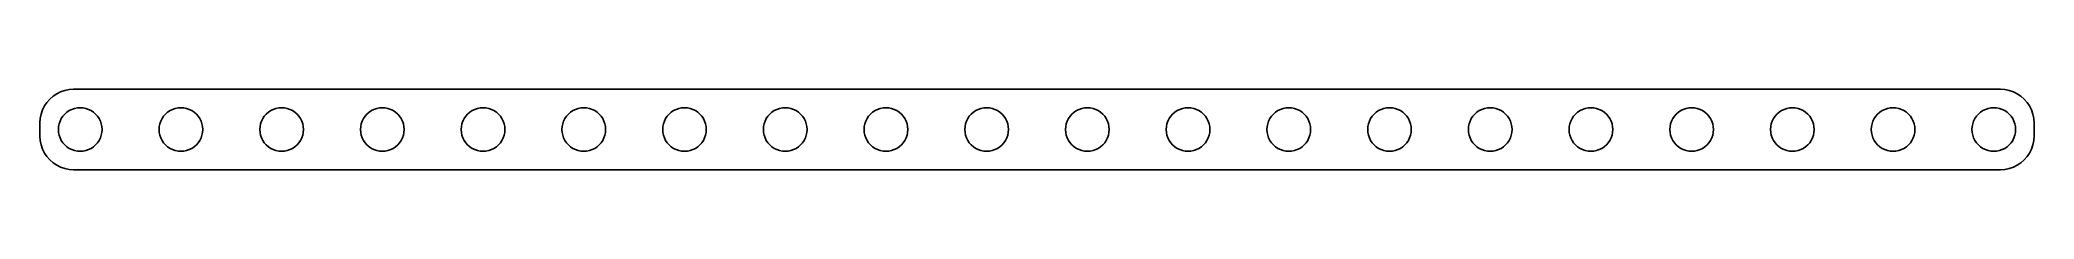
# Model space of a CAD drawing. Header units: metres. Extents: x -149 to 149, y -6 to 6.
import ezdxf

# ---------------------------------------------------------------- set-up
doc = ezdxf.new("R2010")
doc.units = ezdxf.units.M

msp = doc.modelspace()

# ---------------------------------------------------------------- linework, layer by layer
for p, q in [((-144.158, 5.96222), (-144.799, 5.83463)), ((-143.505, 6.00499), (-144.158, 5.96222)), ((143.505, 6.00499), (-143.505, 6.00499)), ((144.158, 5.96222), (143.505, 6.00499)), ((144.799, 5.83463), (144.158, 5.96222)), ((-147.835, 3.50499), (-148.124, 2.91841)), ((-147.472, 4.0488), (-147.835, 3.50499)), ((-147.041, 4.54053), (-147.472, 4.0488)), ((-146.549, 4.97176), (-147.041, 4.54053)), ((-146.005, 5.33511), (-146.549, 4.97176)), ((-145.418, 5.62439), (-146.005, 5.33511)), ((-144.799, 5.83463), (-145.418, 5.62439)), ((-144.125, 2.81458), (-143.744, 3.00259)), ((-143.744, 3.00259), (-143.341, 3.13925)), ((-143.341, 3.13925), (-142.924, 3.22218)), ((-142.924, 3.22218), (-142.5, 3.25)), ((-142.5, 3.25), (-142.076, 3.22218)), ((-142.076, 3.22218), (-141.659, 3.13925)), ((-141.659, 3.13925), (-141.256, 3.00259)), ((-141.256, 3.00259), (-140.875, 2.81458)), ((-129.125, 2.81458), (-128.744, 3.00259)), ((-128.744, 3.00259), (-128.341, 3.13925)), ((-128.341, 3.13925), (-127.924, 3.22218)), ((-127.924, 3.22218), (-127.5, 3.25)), ((-127.5, 3.25), (-127.076, 3.22218)), ((-127.076, 3.22218), (-126.659, 3.13925)), ((-126.659, 3.13925), (-126.256, 3.00259)), ((-126.256, 3.00259), (-125.875, 2.81458)), ((-114.125, 2.81458), (-113.744, 3.00259)), ((-113.744, 3.00259), (-113.341, 3.13925)), ((-113.341, 3.13925), (-112.924, 3.22218)), ((-112.924, 3.22218), (-112.5, 3.25)), ((-112.5, 3.25), (-112.076, 3.22218)), ((-112.076, 3.22218), (-111.659, 3.13925)), ((-111.659, 3.13925), (-111.256, 3.00259)), ((-111.256, 3.00259), (-110.875, 2.81458)), ((-99.125, 2.81458), (-98.7437, 3.00259)), ((-98.7437, 3.00259), (-98.3412, 3.13925)), ((-98.3412, 3.13925), (-97.9242, 3.22218)), ((-97.9242, 3.22218), (-97.5, 3.25)), ((-97.5, 3.25), (-97.0758, 3.22218)), ((-97.0758, 3.22218), (-96.6588, 3.13925)), ((-96.6588, 3.13925), (-96.2563, 3.00259)), ((-96.2563, 3.00259), (-95.875, 2.81458)), ((-84.125, 2.81458), (-83.7437, 3.00259)), ((-83.7437, 3.00259), (-83.3412, 3.13925)), ((-83.3412, 3.13925), (-82.9242, 3.22218)), ((-82.9242, 3.22218), (-82.5, 3.25)), ((-82.5, 3.25), (-82.0758, 3.22218)), ((-82.0758, 3.22218), (-81.6588, 3.13925)), ((-81.6588, 3.13925), (-81.2563, 3.00259)), ((-81.2563, 3.00259), (-80.875, 2.81458)), ((-69.125, 2.81458), (-68.7437, 3.00259)), ((-68.7437, 3.00259), (-68.3412, 3.13925)), ((-68.3412, 3.13925), (-67.9242, 3.22218)), ((-67.9242, 3.22218), (-67.5, 3.25)), ((-67.5, 3.25), (-67.0758, 3.22218)), ((-67.0758, 3.22218), (-66.6588, 3.13925)), ((-66.6588, 3.13925), (-66.2563, 3.00259)), ((-66.2563, 3.00259), (-65.875, 2.81458)), ((-54.125, 2.81458), (-53.7437, 3.00259)), ((-53.7437, 3.00259), (-53.3412, 3.13925)), ((-53.3412, 3.13925), (-52.9242, 3.22218)), ((-52.9242, 3.22218), (-52.5, 3.25)), ((-52.5, 3.25), (-52.0758, 3.22218)), ((-52.0758, 3.22218), (-51.6588, 3.13925)), ((-51.6588, 3.13925), (-51.2563, 3.00259)), ((-51.2563, 3.00259), (-50.875, 2.81458)), ((-39.125, 2.81458), (-38.7437, 3.00259)), ((-38.7437, 3.00259), (-38.3412, 3.13925)), ((-38.3412, 3.13925), (-37.9242, 3.22218)), ((-37.9242, 3.22218), (-37.5, 3.25)), ((-37.5, 3.25), (-37.0758, 3.22218)), ((-37.0758, 3.22218), (-36.6588, 3.13925)), ((-36.6588, 3.13925), (-36.2563, 3.00259)), ((-36.2563, 3.00259), (-35.875, 2.81458)), ((-24.125, 2.81458), (-23.7437, 3.00259)), ((-23.7437, 3.00259), (-23.3412, 3.13925)), ((-23.3412, 3.13925), (-22.9242, 3.22218)), ((-22.9242, 3.22218), (-22.5, 3.25)), ((-22.5, 3.25), (-22.0758, 3.22218)), ((-22.0758, 3.22218), (-21.6588, 3.13925)), ((-21.6588, 3.13925), (-21.2563, 3.00259)), ((-21.2563, 3.00259), (-20.875, 2.81458)), ((-9.125, 2.81458), (-8.74371, 3.00259)), ((-8.74371, 3.00259), (-8.34116, 3.13925)), ((-8.34116, 3.13925), (-7.92421, 3.22218)), ((-7.92421, 3.22218), (-7.5, 3.25)), ((-7.5, 3.25), (-7.07578, 3.22218)), ((-7.07578, 3.22218), (-6.65883, 3.13925)), ((-6.65883, 3.13925), (-6.25627, 3.00259)), ((-6.25627, 3.00259), (-5.875, 2.81458)), ((5.875, 2.81458), (6.25627, 3.00259)), ((6.25627, 3.00259), (6.65883, 3.13925)), ((6.65883, 3.13925), (7.07578, 3.22218)), ((7.07578, 3.22218), (7.5, 3.25)), ((7.5, 3.25), (7.92421, 3.22218)), ((7.92421, 3.22218), (8.34116, 3.13925)), ((8.34116, 3.13925), (8.74371, 3.00259)), ((8.74371, 3.00259), (9.125, 2.81458)), ((20.875, 2.81458), (21.2563, 3.00259)), ((21.2563, 3.00259), (21.6588, 3.13925)), ((21.6588, 3.13925), (22.0758, 3.22218)), ((22.0758, 3.22218), (22.5, 3.25)), ((22.5, 3.25), (22.9242, 3.22218)), ((22.9242, 3.22218), (23.3412, 3.13925)), ((23.3412, 3.13925), (23.7437, 3.00259)), ((23.7437, 3.00259), (24.125, 2.81458)), ((35.875, 2.81458), (36.2563, 3.00259)), ((36.2563, 3.00259), (36.6588, 3.13925)), ((36.6588, 3.13925), (37.0758, 3.22218)), ((37.0758, 3.22218), (37.5, 3.25)), ((37.5, 3.25), (37.9242, 3.22218)), ((37.9242, 3.22218), (38.3412, 3.13925)), ((38.3412, 3.13925), (38.7437, 3.00259)), ((38.7437, 3.00259), (39.125, 2.81458)), ((50.875, 2.81458), (51.2563, 3.00259)), ((51.2563, 3.00259), (51.6588, 3.13925)), ((51.6588, 3.13925), (52.0758, 3.22218)), ((52.0758, 3.22218), (52.5, 3.25)), ((52.5, 3.25), (52.9242, 3.22218)), ((52.9242, 3.22218), (53.3412, 3.13925)), ((53.3412, 3.13925), (53.7437, 3.00259)), ((53.7437, 3.00259), (54.125, 2.81458)), ((65.875, 2.81458), (66.2563, 3.00259)), ((66.2563, 3.00259), (66.6588, 3.13925)), ((66.6588, 3.13925), (67.0758, 3.22218)), ((67.0758, 3.22218), (67.5, 3.25)), ((67.5, 3.25), (67.9242, 3.22218)), ((67.9242, 3.22218), (68.3412, 3.13925)), ((68.3412, 3.13925), (68.7437, 3.00259)), ((68.7437, 3.00259), (69.125, 2.81458)), ((80.875, 2.81458), (81.2563, 3.00259)), ((81.2563, 3.00259), (81.6588, 3.13925)), ((81.6588, 3.13925), (82.0758, 3.22218)), ((82.0758, 3.22218), (82.5, 3.25)), ((82.5, 3.25), (82.9242, 3.22218)), ((82.9242, 3.22218), (83.3412, 3.13925)), ((83.3412, 3.13925), (83.7437, 3.00259)), ((83.7437, 3.00259), (84.125, 2.81458)), ((95.875, 2.81458), (96.2563, 3.00259)), ((96.2563, 3.00259), (96.6588, 3.13925)), ((96.6588, 3.13925), (97.0758, 3.22218)), ((97.0758, 3.22218), (97.5, 3.25)), ((97.5, 3.25), (97.9242, 3.22218)), ((97.9242, 3.22218), (98.3412, 3.13925)), ((98.3412, 3.13925), (98.7437, 3.00259)), ((98.7437, 3.00259), (99.125, 2.81458)), ((110.875, 2.81458), (111.256, 3.00259)), ((111.256, 3.00259), (111.659, 3.13925)), ((111.659, 3.13925), (112.076, 3.22218)), ((112.076, 3.22218), (112.5, 3.25)), ((112.5, 3.25), (112.924, 3.22218)), ((112.924, 3.22218), (113.341, 3.13925)), ((113.341, 3.13925), (113.744, 3.00259)), ((113.744, 3.00259), (114.125, 2.81458)), ((125.875, 2.81458), (126.256, 3.00259)), ((126.256, 3.00259), (126.659, 3.13925)), ((126.659, 3.13925), (127.076, 3.22218)), ((127.076, 3.22218), (127.5, 3.25)), ((127.5, 3.25), (127.924, 3.22218)), ((127.924, 3.22218), (128.341, 3.13925)), ((128.341, 3.13925), (128.744, 3.00259)), ((128.744, 3.00259), (129.125, 2.81458)), ((140.875, 2.81458), (141.256, 3.00259)), ((141.256, 3.00259), (141.659, 3.13925)), ((141.659, 3.13925), (142.076, 3.22218)), ((142.076, 3.22218), (142.5, 3.25)), ((142.5, 3.25), (142.924, 3.22218)), ((142.924, 3.22218), (143.341, 3.13925)), ((143.341, 3.13925), (143.744, 3.00259)), ((143.744, 3.00259), (144.125, 2.81458)), ((145.418, 5.62439), (144.799, 5.83463)), ((146.005, 5.33511), (145.418, 5.62439)), ((146.549, 4.97176), (146.005, 5.33511)), ((147.041, 4.54053), (146.549, 4.97176)), ((147.472, 4.0488), (147.041, 4.54053)), ((147.835, 3.50499), (147.472, 4.0488)), ((148.124, 2.91841), (147.835, 3.50499)), ((-148.462, 1.65762), (-148.505, 1.00499)), ((-148.505, 1.00499), (-148.505, -1.00499)), ((-148.335, 2.29909), (-148.462, 1.65762)), ((-148.124, 2.91841), (-148.335, 2.29909)), ((-145.75, 0), (-145.722, 0.42421)), ((-145.722, -0.42421), (-145.75, 0)), ((-145.722, 0.42421), (-145.639, 0.841156)), ((-145.639, 0.841156), (-145.503, 1.24371)), ((-145.503, 1.24371), (-145.315, 1.625)), ((-145.315, 1.625), (-145.078, 1.97847)), ((-145.078, 1.97847), (-144.798, 2.2981)), ((-144.798, 2.2981), (-144.478, 2.57838)), ((-144.478, 2.57838), (-144.125, 2.81458)), ((-140.875, 2.81458), (-140.522, 2.57838)), ((-140.522, 2.57838), (-140.202, 2.2981)), ((-140.202, 2.2981), (-139.922, 1.97847)), ((-139.922, 1.97847), (-139.685, 1.625)), ((-139.685, 1.625), (-139.497, 1.24371)), ((-139.497, 1.24371), (-139.361, 0.841156)), ((-139.361, 0.841156), (-139.278, 0.42421)), ((-139.278, 0.42421), (-139.25, 0)), ((-139.25, 0), (-139.278, -0.42421)), ((-130.75, 0), (-130.722, 0.42421)), ((-130.722, -0.42421), (-130.75, 0)), ((-130.722, 0.42421), (-130.639, 0.841156)), ((-130.639, 0.841156), (-130.503, 1.24371)), ((-130.503, 1.24371), (-130.315, 1.625)), ((-130.315, 1.625), (-130.078, 1.97847)), ((-130.078, 1.97847), (-129.798, 2.2981)), ((-129.798, 2.2981), (-129.478, 2.57838)), ((-129.478, 2.57838), (-129.125, 2.81458)), ((-125.875, 2.81458), (-125.522, 2.57838)), ((-125.522, 2.57838), (-125.202, 2.2981)), ((-125.202, 2.2981), (-124.922, 1.97847)), ((-124.922, 1.97847), (-124.685, 1.625)), ((-124.685, 1.625), (-124.497, 1.24371)), ((-124.497, 1.24371), (-124.361, 0.841156)), ((-124.361, 0.841156), (-124.278, 0.42421)), ((-124.278, 0.42421), (-124.25, 0)), ((-124.25, 0), (-124.278, -0.42421)), ((-115.75, 0), (-115.722, 0.42421)), ((-115.722, -0.42421), (-115.75, 0)), ((-115.722, 0.42421), (-115.639, 0.841156)), ((-115.639, 0.841156), (-115.503, 1.24371)), ((-115.503, 1.24371), (-115.315, 1.625)), ((-115.315, 1.625), (-115.078, 1.97847)), ((-115.078, 1.97847), (-114.798, 2.2981)), ((-114.798, 2.2981), (-114.478, 2.57838)), ((-114.478, 2.57838), (-114.125, 2.81458)), ((-110.875, 2.81458), (-110.522, 2.57838)), ((-110.522, 2.57838), (-110.202, 2.2981)), ((-110.202, 2.2981), (-109.922, 1.97847)), ((-109.922, 1.97847), (-109.685, 1.625)), ((-109.685, 1.625), (-109.497, 1.24371)), ((-109.497, 1.24371), (-109.361, 0.841156)), ((-109.361, 0.841156), (-109.278, 0.42421)), ((-109.278, 0.42421), (-109.25, 0)), ((-109.25, 0), (-109.278, -0.42421)), ((-100.75, 0), (-100.722, 0.42421)), ((-100.722, -0.42421), (-100.75, 0)), ((-100.722, 0.42421), (-100.639, 0.841156)), ((-100.639, 0.841156), (-100.503, 1.24371)), ((-100.503, 1.24371), (-100.315, 1.625)), ((-100.315, 1.625), (-100.078, 1.97847)), ((-100.078, 1.97847), (-99.7981, 2.2981)), ((-99.7981, 2.2981), (-99.4785, 2.57838)), ((-99.4785, 2.57838), (-99.125, 2.81458)), ((-95.875, 2.81458), (-95.5215, 2.57838)), ((-95.5215, 2.57838), (-95.2019, 2.2981)), ((-95.2019, 2.2981), (-94.9216, 1.97847)), ((-94.9216, 1.97847), (-94.6854, 1.625)), ((-94.6854, 1.625), (-94.4974, 1.24371)), ((-94.4974, 1.24371), (-94.3607, 0.841156)), ((-94.3607, 0.841156), (-94.2778, 0.42421)), ((-94.2778, 0.42421), (-94.25, 0)), ((-94.25, 0), (-94.2778, -0.42421)), ((-85.75, 0), (-85.7222, 0.42421)), ((-85.7222, -0.42421), (-85.75, 0)), ((-85.7222, 0.42421), (-85.6393, 0.841156)), ((-85.6393, 0.841156), (-85.5026, 1.24371)), ((-85.5026, 1.24371), (-85.3146, 1.625)), ((-85.3146, 1.625), (-85.0784, 1.97847)), ((-85.0784, 1.97847), (-84.7981, 2.2981)), ((-84.7981, 2.2981), (-84.4785, 2.57838)), ((-84.4785, 2.57838), (-84.125, 2.81458)), ((-80.875, 2.81458), (-80.5215, 2.57838)), ((-80.5215, 2.57838), (-80.2019, 2.2981)), ((-80.2019, 2.2981), (-79.9216, 1.97847)), ((-79.9216, 1.97847), (-79.6854, 1.625)), ((-79.6854, 1.625), (-79.4974, 1.24371)), ((-79.4974, 1.24371), (-79.3607, 0.841156)), ((-79.3607, 0.841156), (-79.2778, 0.42421)), ((-79.2778, 0.42421), (-79.25, 0)), ((-79.25, 0), (-79.2778, -0.42421)), ((-70.75, 0), (-70.7222, 0.42421)), ((-70.7222, -0.42421), (-70.75, 0)), ((-70.7222, 0.42421), (-70.6393, 0.841156)), ((-70.6393, 0.841156), (-70.5026, 1.24371)), ((-70.5026, 1.24371), (-70.3146, 1.625)), ((-70.3146, 1.625), (-70.0784, 1.97847)), ((-70.0784, 1.97847), (-69.7981, 2.2981)), ((-69.7981, 2.2981), (-69.4785, 2.57838)), ((-69.4785, 2.57838), (-69.125, 2.81458)), ((-65.875, 2.81458), (-65.5215, 2.57838)), ((-65.5215, 2.57838), (-65.2019, 2.2981)), ((-65.2019, 2.2981), (-64.9216, 1.97847)), ((-64.9216, 1.97847), (-64.6854, 1.625)), ((-64.6854, 1.625), (-64.4974, 1.24371)), ((-64.4974, 1.24371), (-64.3607, 0.841156)), ((-64.3607, 0.841156), (-64.2778, 0.42421)), ((-64.2778, 0.42421), (-64.25, 0)), ((-64.25, 0), (-64.2778, -0.42421)), ((-55.75, 0), (-55.7222, 0.42421)), ((-55.7222, -0.42421), (-55.75, 0)), ((-55.7222, 0.42421), (-55.6393, 0.841156)), ((-55.6393, 0.841156), (-55.5026, 1.24371)), ((-55.5026, 1.24371), (-55.3146, 1.625)), ((-55.3146, 1.625), (-55.0784, 1.97847)), ((-55.0784, 1.97847), (-54.7981, 2.2981)), ((-54.7981, 2.2981), (-54.4785, 2.57838)), ((-54.4785, 2.57838), (-54.125, 2.81458)), ((-50.875, 2.81458), (-50.5215, 2.57838)), ((-50.5215, 2.57838), (-50.2019, 2.2981)), ((-50.2019, 2.2981), (-49.9216, 1.97847)), ((-49.9216, 1.97847), (-49.6854, 1.625)), ((-49.6854, 1.625), (-49.4974, 1.24371)), ((-49.4974, 1.24371), (-49.3607, 0.841156)), ((-49.3607, 0.841156), (-49.2778, 0.42421)), ((-49.2778, 0.42421), (-49.25, 0)), ((-49.25, 0), (-49.2778, -0.42421)), ((-40.75, 0), (-40.7222, 0.42421)), ((-40.7222, -0.42421), (-40.75, 0)), ((-40.7222, 0.42421), (-40.6393, 0.841156)), ((-40.6393, 0.841156), (-40.5026, 1.24371)), ((-40.5026, 1.24371), (-40.3146, 1.625)), ((-40.3146, 1.625), (-40.0784, 1.97847)), ((-40.0784, 1.97847), (-39.7981, 2.2981)), ((-39.7981, 2.2981), (-39.4785, 2.57838)), ((-39.4785, 2.57838), (-39.125, 2.81458)), ((-35.875, 2.81458), (-35.5215, 2.57838)), ((-35.5215, 2.57838), (-35.2019, 2.2981)), ((-35.2019, 2.2981), (-34.9216, 1.97847)), ((-34.9216, 1.97847), (-34.6854, 1.625)), ((-34.6854, 1.625), (-34.4974, 1.24371)), ((-34.4974, 1.24371), (-34.3607, 0.841156)), ((-34.3607, 0.841156), (-34.2778, 0.42421)), ((-34.2778, 0.42421), (-34.25, 0)), ((-34.25, 0), (-34.2778, -0.42421)), ((-25.75, 0), (-25.7222, 0.42421)), ((-25.7222, -0.42421), (-25.75, 0)), ((-25.7222, 0.42421), (-25.6393, 0.841156)), ((-25.6393, 0.841156), (-25.5026, 1.24371)), ((-25.5026, 1.24371), (-25.3146, 1.625)), ((-25.3146, 1.625), (-25.0784, 1.97847)), ((-25.0784, 1.97847), (-24.7981, 2.2981)), ((-24.7981, 2.2981), (-24.4785, 2.57838)), ((-24.4785, 2.57838), (-24.125, 2.81458)), ((-20.875, 2.81458), (-20.5215, 2.57838)), ((-20.5215, 2.57838), (-20.2019, 2.2981)), ((-20.2019, 2.2981), (-19.9216, 1.97847)), ((-19.9216, 1.97847), (-19.6854, 1.625)), ((-19.6854, 1.625), (-19.4974, 1.24371)), ((-19.4974, 1.24371), (-19.3607, 0.841156)), ((-19.3607, 0.841156), (-19.2778, 0.42421)), ((-19.2778, 0.42421), (-19.25, 0)), ((-19.25, 0), (-19.2778, -0.42421)), ((-10.75, 0), (-10.7222, 0.42421)), ((-10.7222, -0.42421), (-10.75, 0)), ((-10.7222, 0.42421), (-10.6393, 0.841156)), ((-10.6393, 0.841156), (-10.5026, 1.24371)), ((-10.5026, 1.24371), (-10.3146, 1.625)), ((-10.3146, 1.625), (-10.0784, 1.97847)), ((-10.0784, 1.97847), (-9.7981, 2.2981)), ((-9.7981, 2.2981), (-9.47847, 2.57838)), ((-9.47847, 2.57838), (-9.125, 2.81458)), ((-5.875, 2.81458), (-5.52151, 2.57838)), ((-5.52151, 2.57838), (-5.20189, 2.2981)), ((-5.20189, 2.2981), (-4.9216, 1.97847)), ((-4.9216, 1.97847), (-4.68541, 1.625)), ((-4.68541, 1.625), (-4.49739, 1.24371)), ((-4.49739, 1.24371), (-4.36073, 0.841156)), ((-4.36073, 0.841156), (-4.2778, 0.42421)), ((-4.2778, 0.42421), (-4.25, 0)), ((-4.25, 0), (-4.2778, -0.42421)), ((4.25, 0), (4.2778, 0.42421)), ((4.2778, -0.42421), (4.25, 0)), ((4.2778, 0.42421), (4.36073, 0.841156)), ((4.36073, 0.841156), (4.49739, 1.24371)), ((4.49739, 1.24371), (4.68541, 1.625)), ((4.68541, 1.625), (4.9216, 1.97847)), ((4.9216, 1.97847), (5.20189, 2.2981)), ((5.20189, 2.2981), (5.52151, 2.57838)), ((5.52151, 2.57838), (5.875, 2.81458)), ((9.125, 2.81458), (9.47847, 2.57838)), ((9.47847, 2.57838), (9.7981, 2.2981)), ((9.7981, 2.2981), (10.0784, 1.97847)), ((10.0784, 1.97847), (10.3146, 1.625)), ((10.3146, 1.625), (10.5026, 1.24371)), ((10.5026, 1.24371), (10.6393, 0.841156)), ((10.6393, 0.841156), (10.7222, 0.42421)), ((10.7222, 0.42421), (10.75, 0)), ((10.75, 0), (10.7222, -0.42421)), ((19.25, 0), (19.2778, 0.42421)), ((19.2778, -0.42421), (19.25, 0)), ((19.2778, 0.42421), (19.3607, 0.841156)), ((19.3607, 0.841156), (19.4974, 1.24371)), ((19.4974, 1.24371), (19.6854, 1.625)), ((19.6854, 1.625), (19.9216, 1.97847)), ((19.9216, 1.97847), (20.2019, 2.2981)), ((20.2019, 2.2981), (20.5215, 2.57838)), ((20.5215, 2.57838), (20.875, 2.81458)), ((24.125, 2.81458), (24.4785, 2.57838)), ((24.4785, 2.57838), (24.7981, 2.2981)), ((24.7981, 2.2981), (25.0784, 1.97847)), ((25.0784, 1.97847), (25.3146, 1.625)), ((25.3146, 1.625), (25.5026, 1.24371)), ((25.5026, 1.24371), (25.6393, 0.841156)), ((25.6393, 0.841156), (25.7222, 0.42421)), ((25.7222, 0.42421), (25.75, 0)), ((25.75, 0), (25.7222, -0.42421)), ((34.25, 0), (34.2778, 0.42421)), ((34.2778, -0.42421), (34.25, 0)), ((34.2778, 0.42421), (34.3607, 0.841156)), ((34.3607, 0.841156), (34.4974, 1.24371)), ((34.4974, 1.24371), (34.6854, 1.625)), ((34.6854, 1.625), (34.9216, 1.97847)), ((34.9216, 1.97847), (35.2019, 2.2981)), ((35.2019, 2.2981), (35.5215, 2.57838)), ((35.5215, 2.57838), (35.875, 2.81458)), ((39.125, 2.81458), (39.4785, 2.57838)), ((39.4785, 2.57838), (39.7981, 2.2981)), ((39.7981, 2.2981), (40.0784, 1.97847)), ((40.0784, 1.97847), (40.3146, 1.625)), ((40.3146, 1.625), (40.5026, 1.24371)), ((40.5026, 1.24371), (40.6393, 0.841156)), ((40.6393, 0.841156), (40.7222, 0.42421)), ((40.7222, 0.42421), (40.75, 0)), ((40.75, 0), (40.7222, -0.42421)), ((49.25, 0), (49.2778, 0.42421)), ((49.2778, -0.42421), (49.25, 0)), ((49.2778, 0.42421), (49.3607, 0.841156)), ((49.3607, 0.841156), (49.4974, 1.24371)), ((49.4974, 1.24371), (49.6854, 1.625)), ((49.6854, 1.625), (49.9216, 1.97847)), ((49.9216, 1.97847), (50.2019, 2.2981)), ((50.2019, 2.2981), (50.5215, 2.57838)), ((50.5215, 2.57838), (50.875, 2.81458)), ((54.125, 2.81458), (54.4785, 2.57838)), ((54.4785, 2.57838), (54.7981, 2.2981)), ((54.7981, 2.2981), (55.0784, 1.97847)), ((55.0784, 1.97847), (55.3146, 1.625)), ((55.3146, 1.625), (55.5026, 1.24371)), ((55.5026, 1.24371), (55.6393, 0.841156)), ((55.6393, 0.841156), (55.7222, 0.42421)), ((55.7222, 0.42421), (55.75, 0)), ((55.75, 0), (55.7222, -0.42421)), ((64.25, 0), (64.2778, 0.42421)), ((64.2778, -0.42421), (64.25, 0)), ((64.2778, 0.42421), (64.3607, 0.841156)), ((64.3607, 0.841156), (64.4974, 1.24371)), ((64.4974, 1.24371), (64.6854, 1.625)), ((64.6854, 1.625), (64.9216, 1.97847)), ((64.9216, 1.97847), (65.2019, 2.2981)), ((65.2019, 2.2981), (65.5215, 2.57838)), ((65.5215, 2.57838), (65.875, 2.81458)), ((69.125, 2.81458), (69.4785, 2.57838)), ((69.4785, 2.57838), (69.7981, 2.2981)), ((69.7981, 2.2981), (70.0784, 1.97847)), ((70.0784, 1.97847), (70.3146, 1.625)), ((70.3146, 1.625), (70.5026, 1.24371)), ((70.5026, 1.24371), (70.6393, 0.841156)), ((70.6393, 0.841156), (70.7222, 0.42421)), ((70.7222, 0.42421), (70.75, 0)), ((70.75, 0), (70.7222, -0.42421)), ((79.25, 0), (79.2778, 0.42421)), ((79.2778, -0.42421), (79.25, 0)), ((79.2778, 0.42421), (79.3607, 0.841156)), ((79.3607, 0.841156), (79.4974, 1.24371)), ((79.4974, 1.24371), (79.6854, 1.625)), ((79.6854, 1.625), (79.9216, 1.97847)), ((79.9216, 1.97847), (80.2019, 2.2981)), ((80.2019, 2.2981), (80.5215, 2.57838)), ((80.5215, 2.57838), (80.875, 2.81458)), ((84.125, 2.81458), (84.4785, 2.57838)), ((84.4785, 2.57838), (84.7981, 2.2981)), ((84.7981, 2.2981), (85.0784, 1.97847)), ((85.0784, 1.97847), (85.3146, 1.625)), ((85.3146, 1.625), (85.5026, 1.24371)), ((85.5026, 1.24371), (85.6393, 0.841156)), ((85.6393, 0.841156), (85.7222, 0.42421)), ((85.7222, 0.42421), (85.75, 0)), ((85.75, 0), (85.7222, -0.42421)), ((94.25, 0), (94.2778, 0.42421)), ((94.2778, -0.42421), (94.25, 0)), ((94.2778, 0.42421), (94.3607, 0.841156)), ((94.3607, 0.841156), (94.4974, 1.24371)), ((94.4974, 1.24371), (94.6854, 1.625)), ((94.6854, 1.625), (94.9216, 1.97847)), ((94.9216, 1.97847), (95.2019, 2.2981)), ((95.2019, 2.2981), (95.5215, 2.57838)), ((95.5215, 2.57838), (95.875, 2.81458)), ((99.125, 2.81458), (99.4785, 2.57838)), ((99.4785, 2.57838), (99.7981, 2.2981)), ((99.7981, 2.2981), (100.078, 1.97847)), ((100.078, 1.97847), (100.315, 1.625)), ((100.315, 1.625), (100.503, 1.24371)), ((100.503, 1.24371), (100.639, 0.841156)), ((100.639, 0.841156), (100.722, 0.42421)), ((100.722, 0.42421), (100.75, 0)), ((100.75, 0), (100.722, -0.42421)), ((109.25, 0), (109.278, 0.42421)), ((109.278, -0.42421), (109.25, 0)), ((109.278, 0.42421), (109.361, 0.841156)), ((109.361, 0.841156), (109.497, 1.24371)), ((109.497, 1.24371), (109.685, 1.625)), ((109.685, 1.625), (109.922, 1.97847)), ((109.922, 1.97847), (110.202, 2.2981)), ((110.202, 2.2981), (110.522, 2.57838)), ((110.522, 2.57838), (110.875, 2.81458)), ((114.125, 2.81458), (114.478, 2.57838)), ((114.478, 2.57838), (114.798, 2.2981)), ((114.798, 2.2981), (115.078, 1.97847)), ((115.078, 1.97847), (115.315, 1.625)), ((115.315, 1.625), (115.503, 1.24371)), ((115.503, 1.24371), (115.639, 0.841156)), ((115.639, 0.841156), (115.722, 0.42421)), ((115.722, 0.42421), (115.75, 0)), ((115.75, 0), (115.722, -0.42421)), ((124.25, 0), (124.278, 0.42421)), ((124.278, -0.42421), (124.25, 0)), ((124.278, 0.42421), (124.361, 0.841156)), ((124.361, 0.841156), (124.497, 1.24371)), ((124.497, 1.24371), (124.685, 1.625)), ((124.685, 1.625), (124.922, 1.97847)), ((124.922, 1.97847), (125.202, 2.2981)), ((125.202, 2.2981), (125.522, 2.57838)), ((125.522, 2.57838), (125.875, 2.81458)), ((129.125, 2.81458), (129.478, 2.57838)), ((129.478, 2.57838), (129.798, 2.2981)), ((129.798, 2.2981), (130.078, 1.97847)), ((130.078, 1.97847), (130.315, 1.625)), ((130.315, 1.625), (130.503, 1.24371)), ((130.503, 1.24371), (130.639, 0.841156)), ((130.639, 0.841156), (130.722, 0.42421)), ((130.722, 0.42421), (130.75, 0)), ((130.75, 0), (130.722, -0.42421)), ((139.25, 0), (139.278, 0.42421)), ((139.278, -0.42421), (139.25, 0)), ((139.278, 0.42421), (139.361, 0.841156)), ((139.361, 0.841156), (139.497, 1.24371)), ((139.497, 1.24371), (139.685, 1.625)), ((139.685, 1.625), (139.922, 1.97847)), ((139.922, 1.97847), (140.202, 2.2981)), ((140.202, 2.2981), (140.522, 2.57838)), ((140.522, 2.57838), (140.875, 2.81458)), ((144.125, 2.81458), (144.478, 2.57838)), ((144.478, 2.57838), (144.798, 2.2981)), ((144.798, 2.2981), (145.078, 1.97847)), ((145.078, 1.97847), (145.315, 1.625)), ((145.315, 1.625), (145.503, 1.24371)), ((145.503, 1.24371), (145.639, 0.841156)), ((145.639, 0.841156), (145.722, 0.42421)), ((145.722, 0.42421), (145.75, 0)), ((145.75, 0), (145.722, -0.42421)), ((148.335, 2.29909), (148.124, 2.91841)), ((148.462, 1.65762), (148.335, 2.29909)), ((148.505, 1.00499), (148.462, 1.65762)), ((148.505, -1.00499), (148.505, 1.00499)), ((-148.505, -1.00499), (-148.462, -1.65762)), ((-148.462, -1.65762), (-148.335, -2.29909)), ((-148.335, -2.29909), (-148.124, -2.91841)), ((-148.124, -2.91841), (-147.835, -3.50499)), ((-145.639, -0.841156), (-145.722, -0.42421)), ((-145.503, -1.24371), (-145.639, -0.841156)), ((-145.315, -1.625), (-145.503, -1.24371)), ((-145.078, -1.97847), (-145.315, -1.625)), ((-144.798, -2.2981), (-145.078, -1.97847)), ((-144.478, -2.57838), (-144.798, -2.2981)), ((-144.125, -2.81458), (-144.478, -2.57838)), ((-143.744, -3.00259), (-144.125, -2.81458)), ((-140.875, -2.81458), (-141.256, -3.00259)), ((-140.522, -2.57838), (-140.875, -2.81458)), ((-140.202, -2.2981), (-140.522, -2.57838)), ((-139.922, -1.97847), (-140.202, -2.2981)), ((-139.685, -1.625), (-139.922, -1.97847)), ((-139.497, -1.24371), (-139.685, -1.625)), ((-139.361, -0.841156), (-139.497, -1.24371)), ((-139.278, -0.42421), (-139.361, -0.841156)), ((-130.639, -0.841156), (-130.722, -0.42421)), ((-130.503, -1.24371), (-130.639, -0.841156)), ((-130.315, -1.625), (-130.503, -1.24371)), ((-130.078, -1.97847), (-130.315, -1.625)), ((-129.798, -2.2981), (-130.078, -1.97847)), ((-129.478, -2.57838), (-129.798, -2.2981)), ((-129.125, -2.81458), (-129.478, -2.57838)), ((-128.744, -3.00259), (-129.125, -2.81458)), ((-125.875, -2.81458), (-126.256, -3.00259)), ((-125.522, -2.57838), (-125.875, -2.81458)), ((-125.202, -2.2981), (-125.522, -2.57838)), ((-124.922, -1.97847), (-125.202, -2.2981)), ((-124.685, -1.625), (-124.922, -1.97847)), ((-124.497, -1.24371), (-124.685, -1.625)), ((-124.361, -0.841156), (-124.497, -1.24371)), ((-124.278, -0.42421), (-124.361, -0.841156)), ((-115.639, -0.841156), (-115.722, -0.42421)), ((-115.503, -1.24371), (-115.639, -0.841156)), ((-115.315, -1.625), (-115.503, -1.24371)), ((-115.078, -1.97847), (-115.315, -1.625)), ((-114.798, -2.2981), (-115.078, -1.97847)), ((-114.478, -2.57838), (-114.798, -2.2981)), ((-114.125, -2.81458), (-114.478, -2.57838)), ((-113.744, -3.00259), (-114.125, -2.81458)), ((-110.875, -2.81458), (-111.256, -3.00259)), ((-110.522, -2.57838), (-110.875, -2.81458)), ((-110.202, -2.2981), (-110.522, -2.57838)), ((-109.922, -1.97847), (-110.202, -2.2981)), ((-109.685, -1.625), (-109.922, -1.97847)), ((-109.497, -1.24371), (-109.685, -1.625)), ((-109.361, -0.841156), (-109.497, -1.24371)), ((-109.278, -0.42421), (-109.361, -0.841156)), ((-100.639, -0.841156), (-100.722, -0.42421)), ((-100.503, -1.24371), (-100.639, -0.841156)), ((-100.315, -1.625), (-100.503, -1.24371)), ((-100.078, -1.97847), (-100.315, -1.625)), ((-99.7981, -2.2981), (-100.078, -1.97847)), ((-99.4785, -2.57838), (-99.7981, -2.2981)), ((-99.125, -2.81458), (-99.4785, -2.57838)), ((-98.7437, -3.00259), (-99.125, -2.81458)), ((-95.875, -2.81458), (-96.2563, -3.00259)), ((-95.5215, -2.57838), (-95.875, -2.81458)), ((-95.2019, -2.2981), (-95.5215, -2.57838)), ((-94.9216, -1.97847), (-95.2019, -2.2981)), ((-94.6854, -1.625), (-94.9216, -1.97847)), ((-94.4974, -1.24371), (-94.6854, -1.625)), ((-94.3607, -0.841156), (-94.4974, -1.24371)), ((-94.2778, -0.42421), (-94.3607, -0.841156)), ((-85.6393, -0.841156), (-85.7222, -0.42421)), ((-85.5026, -1.24371), (-85.6393, -0.841156)), ((-85.3146, -1.625), (-85.5026, -1.24371)), ((-85.0784, -1.97847), (-85.3146, -1.625)), ((-84.7981, -2.2981), (-85.0784, -1.97847)), ((-84.4785, -2.57838), (-84.7981, -2.2981)), ((-84.125, -2.81458), (-84.4785, -2.57838)), ((-83.7437, -3.00259), (-84.125, -2.81458)), ((-80.875, -2.81458), (-81.2563, -3.00259)), ((-80.5215, -2.57838), (-80.875, -2.81458)), ((-80.2019, -2.2981), (-80.5215, -2.57838)), ((-79.9216, -1.97847), (-80.2019, -2.2981)), ((-79.6854, -1.625), (-79.9216, -1.97847)), ((-79.4974, -1.24371), (-79.6854, -1.625)), ((-79.3607, -0.841156), (-79.4974, -1.24371)), ((-79.2778, -0.42421), (-79.3607, -0.841156)), ((-70.6393, -0.841156), (-70.7222, -0.42421)), ((-70.5026, -1.24371), (-70.6393, -0.841156)), ((-70.3146, -1.625), (-70.5026, -1.24371)), ((-70.0784, -1.97847), (-70.3146, -1.625)), ((-69.7981, -2.2981), (-70.0784, -1.97847)), ((-69.4785, -2.57838), (-69.7981, -2.2981)), ((-69.125, -2.81458), (-69.4785, -2.57838)), ((-68.7437, -3.00259), (-69.125, -2.81458)), ((-65.875, -2.81458), (-66.2563, -3.00259)), ((-65.5215, -2.57838), (-65.875, -2.81458)), ((-65.2019, -2.2981), (-65.5215, -2.57838)), ((-64.9216, -1.97847), (-65.2019, -2.2981)), ((-64.6854, -1.625), (-64.9216, -1.97847)), ((-64.4974, -1.24371), (-64.6854, -1.625)), ((-64.3607, -0.841156), (-64.4974, -1.24371)), ((-64.2778, -0.42421), (-64.3607, -0.841156)), ((-55.6393, -0.841156), (-55.7222, -0.42421)), ((-55.5026, -1.24371), (-55.6393, -0.841156)), ((-55.3146, -1.625), (-55.5026, -1.24371)), ((-55.0784, -1.97847), (-55.3146, -1.625)), ((-54.7981, -2.2981), (-55.0784, -1.97847)), ((-54.4785, -2.57838), (-54.7981, -2.2981)), ((-54.125, -2.81458), (-54.4785, -2.57838)), ((-53.7437, -3.00259), (-54.125, -2.81458)), ((-50.875, -2.81458), (-51.2563, -3.00259)), ((-50.5215, -2.57838), (-50.875, -2.81458)), ((-50.2019, -2.2981), (-50.5215, -2.57838)), ((-49.9216, -1.97847), (-50.2019, -2.2981)), ((-49.6854, -1.625), (-49.9216, -1.97847)), ((-49.4974, -1.24371), (-49.6854, -1.625)), ((-49.3607, -0.841156), (-49.4974, -1.24371)), ((-49.2778, -0.42421), (-49.3607, -0.841156)), ((-40.6393, -0.841156), (-40.7222, -0.42421)), ((-40.5026, -1.24371), (-40.6393, -0.841156)), ((-40.3146, -1.625), (-40.5026, -1.24371)), ((-40.0784, -1.97847), (-40.3146, -1.625)), ((-39.7981, -2.2981), (-40.0784, -1.97847)), ((-39.4785, -2.57838), (-39.7981, -2.2981)), ((-39.125, -2.81458), (-39.4785, -2.57838)), ((-38.7437, -3.00259), (-39.125, -2.81458)), ((-35.875, -2.81458), (-36.2563, -3.00259)), ((-35.5215, -2.57838), (-35.875, -2.81458)), ((-35.2019, -2.2981), (-35.5215, -2.57838)), ((-34.9216, -1.97847), (-35.2019, -2.2981)), ((-34.6854, -1.625), (-34.9216, -1.97847)), ((-34.4974, -1.24371), (-34.6854, -1.625)), ((-34.3607, -0.841156), (-34.4974, -1.24371)), ((-34.2778, -0.42421), (-34.3607, -0.841156)), ((-25.6393, -0.841156), (-25.7222, -0.42421)), ((-25.5026, -1.24371), (-25.6393, -0.841156)), ((-25.3146, -1.625), (-25.5026, -1.24371)), ((-25.0784, -1.97847), (-25.3146, -1.625)), ((-24.7981, -2.2981), (-25.0784, -1.97847)), ((-24.4785, -2.57838), (-24.7981, -2.2981)), ((-24.125, -2.81458), (-24.4785, -2.57838)), ((-23.7437, -3.00259), (-24.125, -2.81458)), ((-20.875, -2.81458), (-21.2563, -3.00259)), ((-20.5215, -2.57838), (-20.875, -2.81458)), ((-20.2019, -2.2981), (-20.5215, -2.57838)), ((-19.9216, -1.97847), (-20.2019, -2.2981)), ((-19.6854, -1.625), (-19.9216, -1.97847)), ((-19.4974, -1.24371), (-19.6854, -1.625)), ((-19.3607, -0.841156), (-19.4974, -1.24371)), ((-19.2778, -0.42421), (-19.3607, -0.841156)), ((-10.6393, -0.841156), (-10.7222, -0.42421)), ((-10.5026, -1.24371), (-10.6393, -0.841156)), ((-10.3146, -1.625), (-10.5026, -1.24371)), ((-10.0784, -1.97847), (-10.3146, -1.625)), ((-9.7981, -2.2981), (-10.0784, -1.97847)), ((-9.47847, -2.57838), (-9.7981, -2.2981)), ((-9.125, -2.81458), (-9.47847, -2.57838)), ((-8.74371, -3.00259), (-9.125, -2.81458)), ((-5.875, -2.81458), (-6.25627, -3.00259)), ((-5.52151, -2.57838), (-5.875, -2.81458)), ((-5.20189, -2.2981), (-5.52151, -2.57838)), ((-4.9216, -1.97847), (-5.20189, -2.2981)), ((-4.68541, -1.625), (-4.9216, -1.97847)), ((-4.49739, -1.24371), (-4.68541, -1.625)), ((-4.36073, -0.841156), (-4.49739, -1.24371)), ((-4.2778, -0.42421), (-4.36073, -0.841156)), ((4.36073, -0.841156), (4.2778, -0.42421)), ((4.49739, -1.24371), (4.36073, -0.841156)), ((4.68541, -1.625), (4.49739, -1.24371)), ((4.9216, -1.97847), (4.68541, -1.625)), ((5.20189, -2.2981), (4.9216, -1.97847)), ((5.52151, -2.57838), (5.20189, -2.2981)), ((5.875, -2.81458), (5.52151, -2.57838)), ((6.25627, -3.00259), (5.875, -2.81458)), ((9.125, -2.81458), (8.74371, -3.00259)), ((9.47847, -2.57838), (9.125, -2.81458)), ((9.7981, -2.2981), (9.47847, -2.57838)), ((10.0784, -1.97847), (9.7981, -2.2981)), ((10.3146, -1.625), (10.0784, -1.97847)), ((10.5026, -1.24371), (10.3146, -1.625)), ((10.6393, -0.841156), (10.5026, -1.24371)), ((10.7222, -0.42421), (10.6393, -0.841156)), ((19.3607, -0.841156), (19.2778, -0.42421)), ((19.4974, -1.24371), (19.3607, -0.841156)), ((19.6854, -1.625), (19.4974, -1.24371)), ((19.9216, -1.97847), (19.6854, -1.625)), ((20.2019, -2.2981), (19.9216, -1.97847)), ((20.5215, -2.57838), (20.2019, -2.2981)), ((20.875, -2.81458), (20.5215, -2.57838)), ((21.2563, -3.00259), (20.875, -2.81458)), ((24.125, -2.81458), (23.7437, -3.00259)), ((24.4785, -2.57838), (24.125, -2.81458)), ((24.7981, -2.2981), (24.4785, -2.57838)), ((25.0784, -1.97847), (24.7981, -2.2981)), ((25.3146, -1.625), (25.0784, -1.97847)), ((25.5026, -1.24371), (25.3146, -1.625)), ((25.6393, -0.841156), (25.5026, -1.24371)), ((25.7222, -0.42421), (25.6393, -0.841156)), ((34.3607, -0.841156), (34.2778, -0.42421)), ((34.4974, -1.24371), (34.3607, -0.841156)), ((34.6854, -1.625), (34.4974, -1.24371)), ((34.9216, -1.97847), (34.6854, -1.625)), ((35.2019, -2.2981), (34.9216, -1.97847)), ((35.5215, -2.57838), (35.2019, -2.2981)), ((35.875, -2.81458), (35.5215, -2.57838)), ((36.2563, -3.00259), (35.875, -2.81458)), ((39.125, -2.81458), (38.7437, -3.00259)), ((39.4785, -2.57838), (39.125, -2.81458)), ((39.7981, -2.2981), (39.4785, -2.57838)), ((40.0784, -1.97847), (39.7981, -2.2981)), ((40.3146, -1.625), (40.0784, -1.97847)), ((40.5026, -1.24371), (40.3146, -1.625)), ((40.6393, -0.841156), (40.5026, -1.24371)), ((40.7222, -0.42421), (40.6393, -0.841156)), ((49.3607, -0.841156), (49.2778, -0.42421)), ((49.4974, -1.24371), (49.3607, -0.841156)), ((49.6854, -1.625), (49.4974, -1.24371)), ((49.9216, -1.97847), (49.6854, -1.625)), ((50.2019, -2.2981), (49.9216, -1.97847)), ((50.5215, -2.57838), (50.2019, -2.2981)), ((50.875, -2.81458), (50.5215, -2.57838)), ((51.2563, -3.00259), (50.875, -2.81458)), ((54.125, -2.81458), (53.7437, -3.00259)), ((54.4785, -2.57838), (54.125, -2.81458)), ((54.7981, -2.2981), (54.4785, -2.57838)), ((55.0784, -1.97847), (54.7981, -2.2981)), ((55.3146, -1.625), (55.0784, -1.97847)), ((55.5026, -1.24371), (55.3146, -1.625)), ((55.6393, -0.841156), (55.5026, -1.24371)), ((55.7222, -0.42421), (55.6393, -0.841156)), ((64.3607, -0.841156), (64.2778, -0.42421)), ((64.4974, -1.24371), (64.3607, -0.841156)), ((64.6854, -1.625), (64.4974, -1.24371)), ((64.9216, -1.97847), (64.6854, -1.625)), ((65.2019, -2.2981), (64.9216, -1.97847)), ((65.5215, -2.57838), (65.2019, -2.2981)), ((65.875, -2.81458), (65.5215, -2.57838)), ((66.2563, -3.00259), (65.875, -2.81458)), ((69.125, -2.81458), (68.7437, -3.00259)), ((69.4785, -2.57838), (69.125, -2.81458)), ((69.7981, -2.2981), (69.4785, -2.57838)), ((70.0784, -1.97847), (69.7981, -2.2981)), ((70.3146, -1.625), (70.0784, -1.97847)), ((70.5026, -1.24371), (70.3146, -1.625)), ((70.6393, -0.841156), (70.5026, -1.24371)), ((70.7222, -0.42421), (70.6393, -0.841156)), ((79.3607, -0.841156), (79.2778, -0.42421)), ((79.4974, -1.24371), (79.3607, -0.841156)), ((79.6854, -1.625), (79.4974, -1.24371)), ((79.9216, -1.97847), (79.6854, -1.625)), ((80.2019, -2.2981), (79.9216, -1.97847)), ((80.5215, -2.57838), (80.2019, -2.2981)), ((80.875, -2.81458), (80.5215, -2.57838)), ((81.2563, -3.00259), (80.875, -2.81458)), ((84.125, -2.81458), (83.7437, -3.00259)), ((84.4785, -2.57838), (84.125, -2.81458)), ((84.7981, -2.2981), (84.4785, -2.57838)), ((85.0784, -1.97847), (84.7981, -2.2981)), ((85.3146, -1.625), (85.0784, -1.97847)), ((85.5026, -1.24371), (85.3146, -1.625)), ((85.6393, -0.841156), (85.5026, -1.24371)), ((85.7222, -0.42421), (85.6393, -0.841156)), ((94.3607, -0.841156), (94.2778, -0.42421)), ((94.4974, -1.24371), (94.3607, -0.841156)), ((94.6854, -1.625), (94.4974, -1.24371)), ((94.9216, -1.97847), (94.6854, -1.625)), ((95.2019, -2.2981), (94.9216, -1.97847)), ((95.5215, -2.57838), (95.2019, -2.2981)), ((95.875, -2.81458), (95.5215, -2.57838)), ((96.2563, -3.00259), (95.875, -2.81458)), ((99.125, -2.81458), (98.7437, -3.00259)), ((99.4785, -2.57838), (99.125, -2.81458)), ((99.7981, -2.2981), (99.4785, -2.57838)), ((100.078, -1.97847), (99.7981, -2.2981)), ((100.315, -1.625), (100.078, -1.97847)), ((100.503, -1.24371), (100.315, -1.625)), ((100.639, -0.841156), (100.503, -1.24371)), ((100.722, -0.42421), (100.639, -0.841156)), ((109.361, -0.841156), (109.278, -0.42421)), ((109.497, -1.24371), (109.361, -0.841156)), ((109.685, -1.625), (109.497, -1.24371)), ((109.922, -1.97847), (109.685, -1.625)), ((110.202, -2.2981), (109.922, -1.97847)), ((110.522, -2.57838), (110.202, -2.2981)), ((110.875, -2.81458), (110.522, -2.57838)), ((111.256, -3.00259), (110.875, -2.81458)), ((114.125, -2.81458), (113.744, -3.00259)), ((114.478, -2.57838), (114.125, -2.81458)), ((114.798, -2.2981), (114.478, -2.57838)), ((115.078, -1.97847), (114.798, -2.2981)), ((115.315, -1.625), (115.078, -1.97847)), ((115.503, -1.24371), (115.315, -1.625)), ((115.639, -0.841156), (115.503, -1.24371)), ((115.722, -0.42421), (115.639, -0.841156)), ((124.361, -0.841156), (124.278, -0.42421)), ((124.497, -1.24371), (124.361, -0.841156)), ((124.685, -1.625), (124.497, -1.24371)), ((124.922, -1.97847), (124.685, -1.625)), ((125.202, -2.2981), (124.922, -1.97847)), ((125.522, -2.57838), (125.202, -2.2981)), ((125.875, -2.81458), (125.522, -2.57838)), ((126.256, -3.00259), (125.875, -2.81458)), ((129.125, -2.81458), (128.744, -3.00259)), ((129.478, -2.57838), (129.125, -2.81458)), ((129.798, -2.2981), (129.478, -2.57838)), ((130.078, -1.97847), (129.798, -2.2981)), ((130.315, -1.625), (130.078, -1.97847)), ((130.503, -1.24371), (130.315, -1.625)), ((130.639, -0.841156), (130.503, -1.24371)), ((130.722, -0.42421), (130.639, -0.841156)), ((139.361, -0.841156), (139.278, -0.42421)), ((139.497, -1.24371), (139.361, -0.841156)), ((139.685, -1.625), (139.497, -1.24371)), ((139.922, -1.97847), (139.685, -1.625)), ((140.202, -2.2981), (139.922, -1.97847)), ((140.522, -2.57838), (140.202, -2.2981)), ((140.875, -2.81458), (140.522, -2.57838)), ((141.256, -3.00259), (140.875, -2.81458)), ((144.125, -2.81458), (143.744, -3.00259)), ((144.478, -2.57838), (144.125, -2.81458)), ((144.798, -2.2981), (144.478, -2.57838)), ((145.078, -1.97847), (144.798, -2.2981)), ((145.315, -1.625), (145.078, -1.97847)), ((145.503, -1.24371), (145.315, -1.625)), ((145.639, -0.841156), (145.503, -1.24371)), ((145.722, -0.42421), (145.639, -0.841156)), ((147.835, -3.50499), (148.124, -2.91841)), ((148.124, -2.91841), (148.335, -2.29909)), ((148.335, -2.29909), (148.462, -1.65762)), ((148.462, -1.65762), (148.505, -1.00499)), ((-147.835, -3.50499), (-147.472, -4.0488)), ((-147.472, -4.0488), (-147.041, -4.54053)), ((-147.041, -4.54053), (-146.549, -4.97176)), ((-146.549, -4.97176), (-146.005, -5.33511)), ((-146.005, -5.33511), (-145.418, -5.62439)), ((-145.418, -5.62439), (-144.799, -5.83463)), ((-144.799, -5.83463), (-144.158, -5.96222)), ((-143.341, -3.13925), (-143.744, -3.00259)), ((-142.924, -3.22218), (-143.341, -3.13925)), ((-142.5, -3.25), (-142.924, -3.22218)), ((-142.076, -3.22218), (-142.5, -3.25)), ((-141.659, -3.13925), (-142.076, -3.22218)), ((-141.256, -3.00259), (-141.659, -3.13925)), ((-128.341, -3.13925), (-128.744, -3.00259)), ((-127.924, -3.22218), (-128.341, -3.13925)), ((-127.5, -3.25), (-127.924, -3.22218)), ((-127.076, -3.22218), (-127.5, -3.25)), ((-126.659, -3.13925), (-127.076, -3.22218)), ((-126.256, -3.00259), (-126.659, -3.13925)), ((-113.341, -3.13925), (-113.744, -3.00259)), ((-112.924, -3.22218), (-113.341, -3.13925)), ((-112.5, -3.25), (-112.924, -3.22218)), ((-112.076, -3.22218), (-112.5, -3.25)), ((-111.659, -3.13925), (-112.076, -3.22218)), ((-111.256, -3.00259), (-111.659, -3.13925)), ((-98.3412, -3.13925), (-98.7437, -3.00259)), ((-97.9242, -3.22218), (-98.3412, -3.13925)), ((-97.5, -3.25), (-97.9242, -3.22218)), ((-97.0758, -3.22218), (-97.5, -3.25)), ((-96.6588, -3.13925), (-97.0758, -3.22218)), ((-96.2563, -3.00259), (-96.6588, -3.13925)), ((-83.3412, -3.13925), (-83.7437, -3.00259)), ((-82.9242, -3.22218), (-83.3412, -3.13925)), ((-82.5, -3.25), (-82.9242, -3.22218)), ((-82.0758, -3.22218), (-82.5, -3.25)), ((-81.6588, -3.13925), (-82.0758, -3.22218)), ((-81.2563, -3.00259), (-81.6588, -3.13925)), ((-68.3412, -3.13925), (-68.7437, -3.00259)), ((-67.9242, -3.22218), (-68.3412, -3.13925)), ((-67.5, -3.25), (-67.9242, -3.22218)), ((-67.0758, -3.22218), (-67.5, -3.25)), ((-66.6588, -3.13925), (-67.0758, -3.22218)), ((-66.2563, -3.00259), (-66.6588, -3.13925)), ((-53.3412, -3.13925), (-53.7437, -3.00259)), ((-52.9242, -3.22218), (-53.3412, -3.13925)), ((-52.5, -3.25), (-52.9242, -3.22218)), ((-52.0758, -3.22218), (-52.5, -3.25)), ((-51.6588, -3.13925), (-52.0758, -3.22218)), ((-51.2563, -3.00259), (-51.6588, -3.13925)), ((-38.3412, -3.13925), (-38.7437, -3.00259)), ((-37.9242, -3.22218), (-38.3412, -3.13925)), ((-37.5, -3.25), (-37.9242, -3.22218)), ((-37.0758, -3.22218), (-37.5, -3.25)), ((-36.6588, -3.13925), (-37.0758, -3.22218)), ((-36.2563, -3.00259), (-36.6588, -3.13925)), ((-23.3412, -3.13925), (-23.7437, -3.00259)), ((-22.9242, -3.22218), (-23.3412, -3.13925)), ((-22.5, -3.25), (-22.9242, -3.22218)), ((-22.0758, -3.22218), (-22.5, -3.25)), ((-21.6588, -3.13925), (-22.0758, -3.22218)), ((-21.2563, -3.00259), (-21.6588, -3.13925)), ((-8.34116, -3.13925), (-8.74371, -3.00259)), ((-7.92421, -3.22218), (-8.34116, -3.13925)), ((-7.5, -3.25), (-7.92421, -3.22218)), ((-7.07578, -3.22218), (-7.5, -3.25)), ((-6.65883, -3.13925), (-7.07578, -3.22218)), ((-6.25627, -3.00259), (-6.65883, -3.13925)), ((6.65883, -3.13925), (6.25627, -3.00259)), ((7.07578, -3.22218), (6.65883, -3.13925)), ((7.5, -3.25), (7.07578, -3.22218)), ((7.92421, -3.22218), (7.5, -3.25)), ((8.34116, -3.13925), (7.92421, -3.22218)), ((8.74371, -3.00259), (8.34116, -3.13925)), ((21.6588, -3.13925), (21.2563, -3.00259)), ((22.0758, -3.22218), (21.6588, -3.13925)), ((22.5, -3.25), (22.0758, -3.22218)), ((22.9242, -3.22218), (22.5, -3.25)), ((23.3412, -3.13925), (22.9242, -3.22218)), ((23.7437, -3.00259), (23.3412, -3.13925)), ((36.6588, -3.13925), (36.2563, -3.00259)), ((37.0758, -3.22218), (36.6588, -3.13925)), ((37.5, -3.25), (37.0758, -3.22218)), ((37.9242, -3.22218), (37.5, -3.25)), ((38.3412, -3.13925), (37.9242, -3.22218)), ((38.7437, -3.00259), (38.3412, -3.13925)), ((51.6588, -3.13925), (51.2563, -3.00259)), ((52.0758, -3.22218), (51.6588, -3.13925)), ((52.5, -3.25), (52.0758, -3.22218)), ((52.9242, -3.22218), (52.5, -3.25)), ((53.3412, -3.13925), (52.9242, -3.22218)), ((53.7437, -3.00259), (53.3412, -3.13925)), ((66.6588, -3.13925), (66.2563, -3.00259)), ((67.0758, -3.22218), (66.6588, -3.13925)), ((67.5, -3.25), (67.0758, -3.22218)), ((67.9242, -3.22218), (67.5, -3.25)), ((68.3412, -3.13925), (67.9242, -3.22218)), ((68.7437, -3.00259), (68.3412, -3.13925)), ((81.6588, -3.13925), (81.2563, -3.00259)), ((82.0758, -3.22218), (81.6588, -3.13925)), ((82.5, -3.25), (82.0758, -3.22218)), ((82.9242, -3.22218), (82.5, -3.25)), ((83.3412, -3.13925), (82.9242, -3.22218)), ((83.7437, -3.00259), (83.3412, -3.13925)), ((96.6588, -3.13925), (96.2563, -3.00259)), ((97.0758, -3.22218), (96.6588, -3.13925)), ((97.5, -3.25), (97.0758, -3.22218)), ((97.9242, -3.22218), (97.5, -3.25)), ((98.3412, -3.13925), (97.9242, -3.22218)), ((98.7437, -3.00259), (98.3412, -3.13925)), ((111.659, -3.13925), (111.256, -3.00259)), ((112.076, -3.22218), (111.659, -3.13925)), ((112.5, -3.25), (112.076, -3.22218)), ((112.924, -3.22218), (112.5, -3.25)), ((113.341, -3.13925), (112.924, -3.22218)), ((113.744, -3.00259), (113.341, -3.13925)), ((126.659, -3.13925), (126.256, -3.00259)), ((127.076, -3.22218), (126.659, -3.13925)), ((127.5, -3.25), (127.076, -3.22218)), ((127.924, -3.22218), (127.5, -3.25)), ((128.341, -3.13925), (127.924, -3.22218)), ((128.744, -3.00259), (128.341, -3.13925)), ((141.659, -3.13925), (141.256, -3.00259)), ((142.076, -3.22218), (141.659, -3.13925)), ((142.5, -3.25), (142.076, -3.22218)), ((142.924, -3.22218), (142.5, -3.25)), ((143.341, -3.13925), (142.924, -3.22218)), ((143.744, -3.00259), (143.341, -3.13925)), ((144.158, -5.96222), (144.799, -5.83463)), ((144.799, -5.83463), (145.418, -5.62439)), ((145.418, -5.62439), (146.005, -5.33511)), ((146.005, -5.33511), (146.549, -4.97176)), ((146.549, -4.97176), (147.041, -4.54053)), ((147.041, -4.54053), (147.472, -4.0488)), ((147.472, -4.0488), (147.835, -3.50499)), ((-144.158, -5.96222), (-143.505, -6.00499)), ((-143.505, -6.00499), (143.505, -6.00499)), ((143.505, -6.00499), (144.158, -5.96222))]:
    msp.add_line(p, q)

doc.saveas('drawing.dxf')
